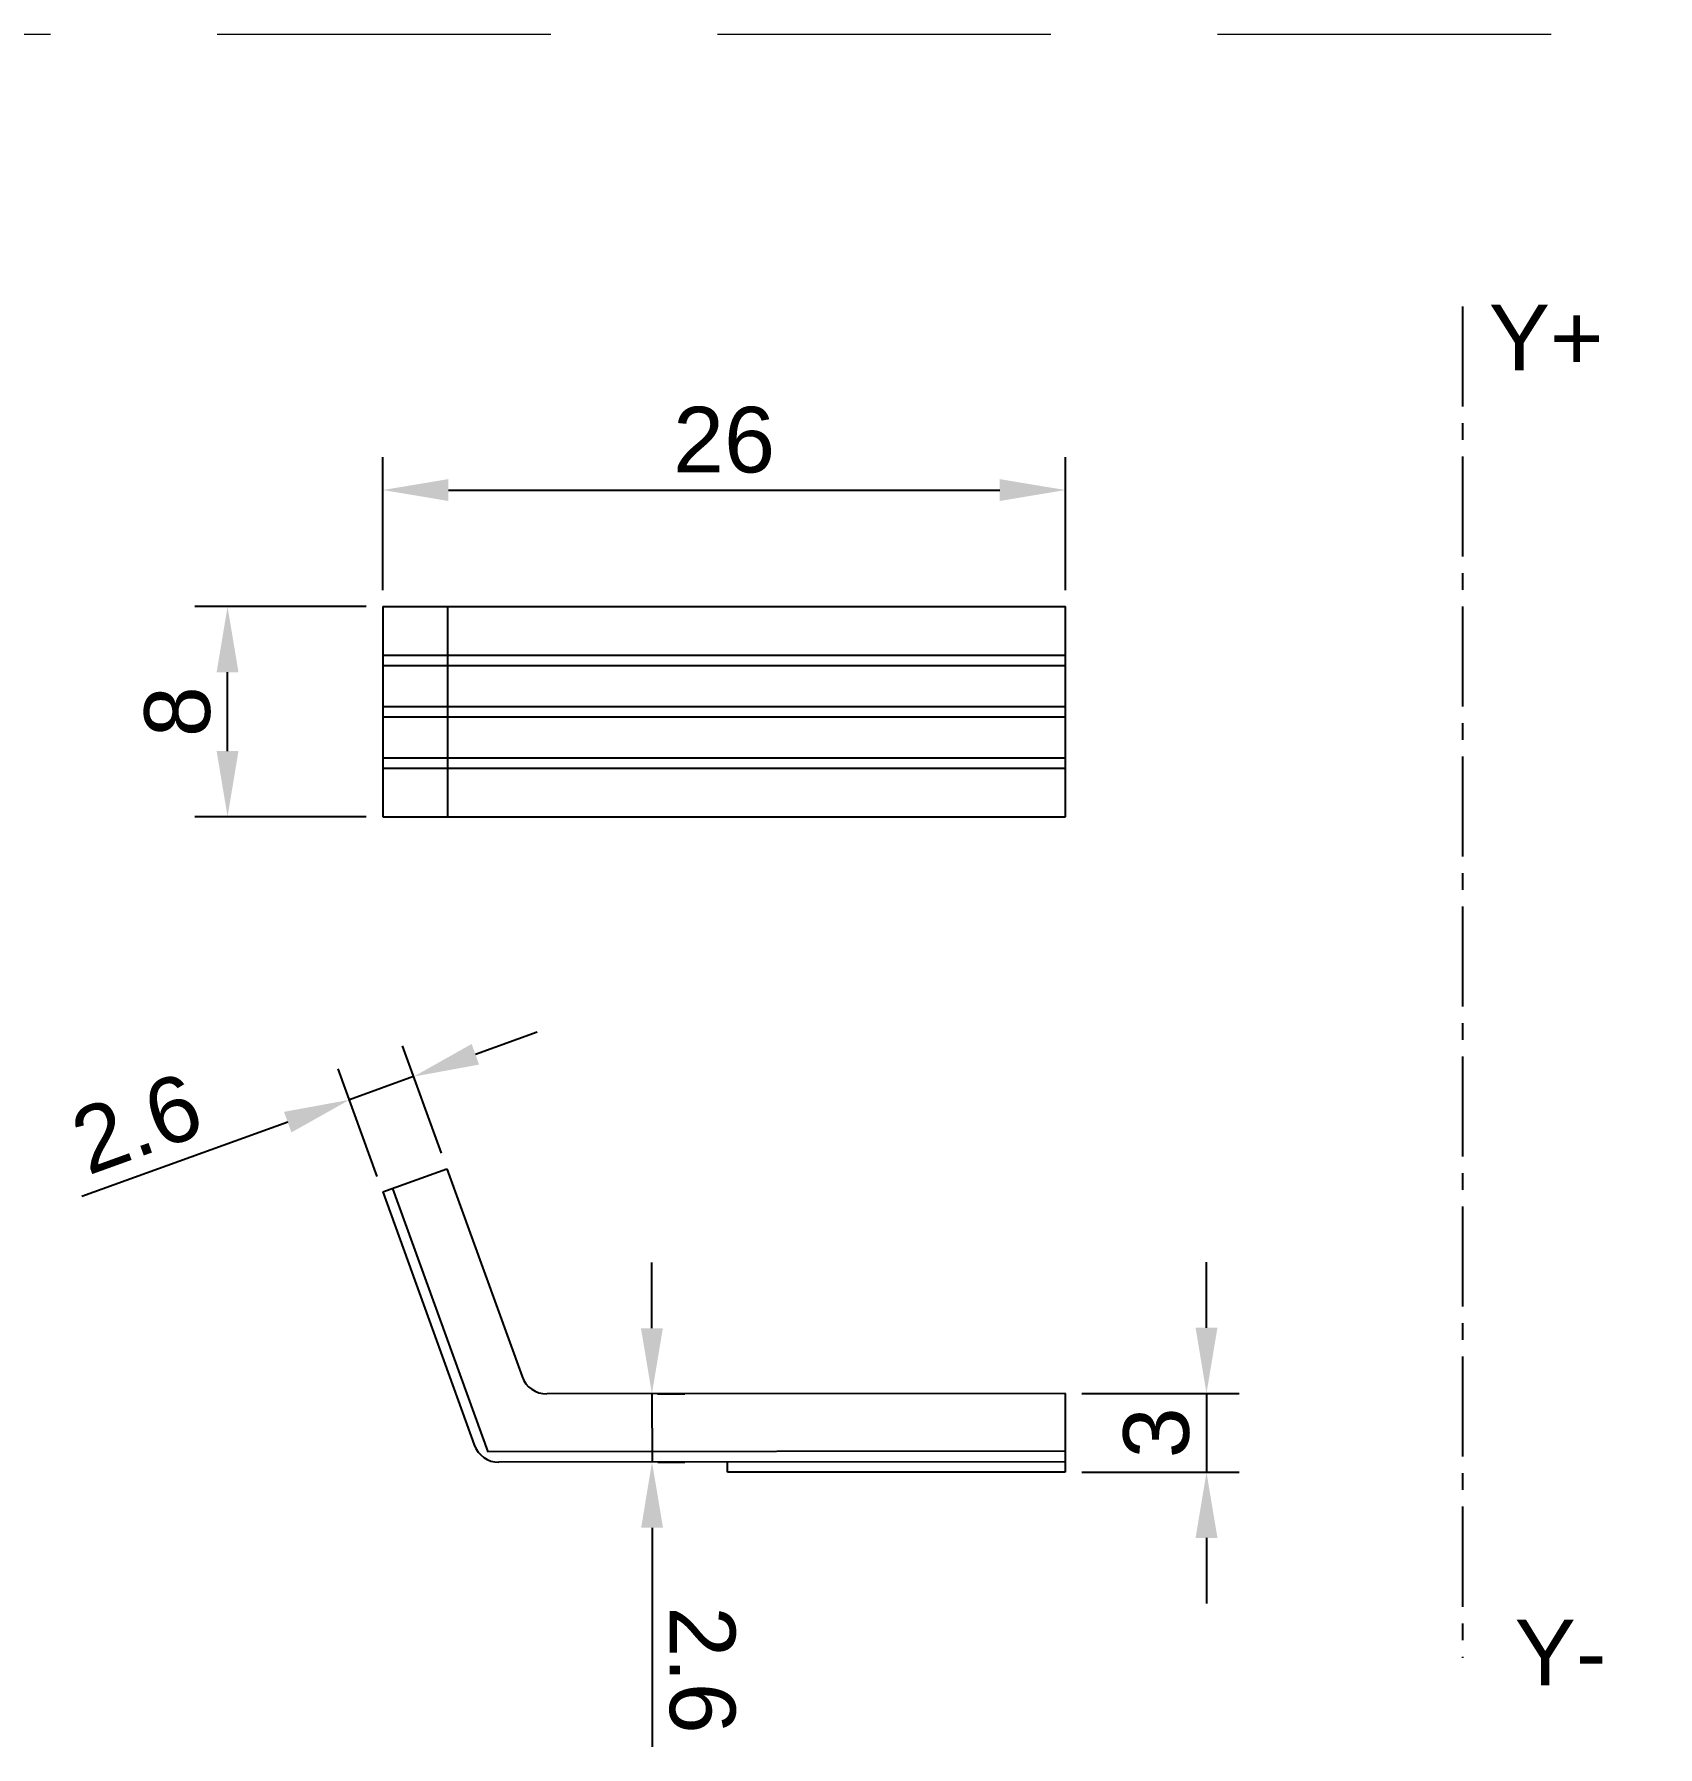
# Model space of a CAD drawing. Header units: millimetres. Extents: x 1167 to 2269, y 1197 to 1555.
# Drawn here: x 1899.8 to 1961.6, y 1397.2 to 1462.5 of the extents above; entities that cross this region are included whole.
import ezdxf
from ezdxf.enums import TextEntityAlignment as Align

# ---------------------------------------------------------------- set-up
doc = ezdxf.new("R2010")
doc.units = ezdxf.units.MM
doc.linetypes.add('CENTER2', pattern=[28.575, 19.05, -3.175, 3.175, -3.175])
doc.linetypes.add('HIDDEN', pattern=[9.525, 6.35, -3.175])
for name, color, linetype in [('Center Line', 2, 'CENTER2'), ('Dimension', 3, 'Continuous'), ('Text', 4, 'Continuous')]:
    doc.layers.add(name, color=color, linetype=linetype)
doc.styles.get("Standard").update_dxf_attribs({"font": 'arial.ttf'})
doc.styles.add('样式 1', font='romant.shx')
doc.dimstyles.new('ISO-25$0', dxfattribs={"dimtxt": 2.5, "dimasz": 2.5, "dimexe": 0.5, "dimexo": 1, "dimgap": 1, "dimtad": 0, "dimtih": 1, "dimtoh": 1, "dimdec": 1, "dimzin": 10, "dimdsep": 46, "dimlunit": 6, "dimtxsty": '样式 1', "dimcen": 0, "dimclrd": 256, "dimclre": 256, "dimclrt": 7, "dimazin": 0, "dimtfac": 1, "dimtdec": 1, "dimtofl": 0, "dimtmove": 0, "dimatfit": 0, "dimfxl": 1, "dimtolj": 1, "dimtzin": 10, "dimarcsym": 0})

# ---------------------------------------------------------------- blocks, each defined once
blk = doc.blocks.new('*D238')
at = {"layer": 'Defpoints', "color": 0, "transparency": 16777216}
for p in [(1907.149, 1440.655), (1913.06, 1440.655), (1913.06, 1432.655)]:
    blk.add_point(p, dxfattribs=at)
at = {"layer": 'Dimension', "color": 0, "lineweight": -2, "transparency": 16777216}
for p, q in [((1912.435, 1440.655), (1905.899, 1440.655)), ((1907.149, 1435.155), (1907.149, 1438.155)), ((1912.435, 1432.655), (1905.899, 1432.655))]:
    blk.add_line(p, q, dxfattribs=at)
at = {"layer": 'Dimension', "color": 0, "transparency": 16777216}
for points in [[(1906.732, 1438.155), (1907.566, 1438.155), (1907.149, 1440.655)], [(1906.732, 1435.155), (1907.566, 1435.155), (1907.149, 1432.655)]]:
    blk.add_solid(points, dxfattribs=at)
at = {"layer": 'Dimension', "color": 0, "transparency": 16777216, "insert": (1905.247, 1436.655), "char_height": 2.5, "attachment_point": 5, "rotation": 90}
blk.add_mtext('8', dxfattribs=at)
blk = doc.blocks.new('*D239')
at = {"layer": 'Defpoints', "color": 0, "transparency": 16777216}
for p in [(1939.06, 1445.097), (1913.06, 1440.655), (1939.06, 1440.655)]:
    blk.add_point(p, dxfattribs=at)
at = {"layer": 'Dimension', "color": 0, "lineweight": -2, "transparency": 16777216}
for p, q in [((1913.06, 1441.28), (1913.06, 1446.347)), ((1939.06, 1441.28), (1939.06, 1446.347)), ((1915.56, 1445.097), (1936.56, 1445.097))]:
    blk.add_line(p, q, dxfattribs=at)
at = {"layer": 'Dimension', "color": 0, "transparency": 16777216}
for points in [[(1915.56, 1445.513), (1915.56, 1444.68), (1913.06, 1445.097)], [(1936.56, 1445.513), (1936.56, 1444.68), (1939.06, 1445.097)]]:
    blk.add_solid(points, dxfattribs=at)
at = {"layer": 'Dimension', "color": 0, "transparency": 16777216, "insert": (1926.06, 1446.998), "char_height": 2.5, "attachment_point": 5}
blk.add_mtext('26', dxfattribs=at)
blk = doc.blocks.new('*D240')
at = {"layer": 'Defpoints', "color": 0, "transparency": 16777216}
for p in [(1911.792, 1421.87), (1915.506, 1419.245), (1913.06, 1418.361)]:
    blk.add_point(p, dxfattribs=at)
at = {"layer": 'Dimension', "color": 0, "lineweight": -2, "transparency": 16777216}
for p, q in [((1916.588, 1423.604), (1918.939, 1424.454)), ((1915.293, 1419.832), (1913.812, 1423.93)), ((1912.848, 1418.948), (1911.367, 1423.046)), ((1914.237, 1422.754), (1911.792, 1421.87)), ((1909.441, 1421.02), (1901.595, 1418.184))]:
    blk.add_line(p, q, dxfattribs=at)
at = {"layer": 'Dimension', "color": 0, "transparency": 16777216}
for points in [[(1916.446, 1423.996), (1916.73, 1423.212), (1914.237, 1422.754)], [(1909.299, 1421.412), (1909.582, 1420.628), (1911.792, 1421.87)]]:
    blk.add_solid(points, dxfattribs=at)
at = {"layer": 'Dimension', "color": 0, "transparency": 16777216, "insert": (1903.696, 1420.965), "char_height": 2.5, "attachment_point": 5, "rotation": 19.87488}
blk.add_mtext('2.6', dxfattribs=at)
blk = doc.blocks.new('*D241')
at = {"layer": 'Defpoints', "color": 0, "transparency": 16777216}
for p in [(1939.06, 1410.686), (1939.06, 1407.686), (1944.434, 1407.686)]:
    blk.add_point(p, dxfattribs=at)
at = {"layer": 'Dimension', "color": 0, "lineweight": -2, "transparency": 16777216}
for p, q in [((1944.434, 1413.186), (1944.434, 1415.686)), ((1939.685, 1410.686), (1945.684, 1410.686)), ((1944.434, 1410.686), (1944.434, 1407.686)), ((1939.685, 1407.686), (1945.684, 1407.686)), ((1944.434, 1405.186), (1944.434, 1402.686))]:
    blk.add_line(p, q, dxfattribs=at)
at = {"layer": 'Dimension', "color": 0, "transparency": 16777216}
for points in [[(1944.018, 1413.186), (1944.851, 1413.186), (1944.434, 1410.686)], [(1944.018, 1405.186), (1944.851, 1405.186), (1944.434, 1407.686)]]:
    blk.add_solid(points, dxfattribs=at)
at = {"layer": 'Dimension', "color": 0, "transparency": 16777216, "insert": (1942.532, 1409.186), "char_height": 2.5, "attachment_point": 5, "rotation": 90}
blk.add_mtext('3', dxfattribs=at)
blk = doc.blocks.new('*D242')
at = {"layer": 'Defpoints', "color": 0, "transparency": 16777216}
for p in [(1922.905, 1410.671), (1922.908, 1408.071), (1923.316, 1408.071)]:
    blk.add_point(p, dxfattribs=at)
at = {"layer": 'Dimension', "color": 0, "lineweight": -2, "transparency": 16777216}
for p, q in [((1923.311, 1413.171), (1923.309, 1415.671)), ((1923.313, 1410.671), (1923.316, 1408.071)), ((1923.53, 1410.671), (1924.563, 1410.672)), ((1923.533, 1408.071), (1924.566, 1408.072)), ((1923.318, 1405.571), (1923.327, 1397.229))]:
    blk.add_line(p, q, dxfattribs=at)
at = {"layer": 'Dimension', "color": 0, "transparency": 16777216}
for points in [[(1923.728, 1413.171), (1922.894, 1413.171), (1923.313, 1410.671)], [(1923.735, 1405.571), (1922.902, 1405.571), (1923.316, 1408.071)]]:
    blk.add_solid(points, dxfattribs=at)
at = {"layer": 'Dimension', "color": 0, "transparency": 16777216, "insert": (1925.225, 1400.152), "char_height": 2.5, "attachment_point": 5, "rotation": 270.05599}
blk.add_mtext('2.6', dxfattribs=at)

msp = doc.modelspace()

# ---------------------------------------------------------------- linework, layer by layer
at = {"color": 1, "linetype": 'HIDDEN', "lineweight": 9, "ltscale": 2}
msp.add_line((1868.65711, 1462.4579), (2060.46724, 1462.4579), dxfattribs=at)
for p, q in [((1913.06038, 1440.65529), (1913.06038, 1432.65529)), ((1913.06038, 1440.65529), (1939.06006, 1440.65529)), ((1915.53565, 1432.65529), (1915.53565, 1440.65529)), ((1939.06006, 1432.65529), (1939.06006, 1440.65529)), ((1939.06006, 1438.79656), (1913.04731, 1438.79656)), ((1939.06006, 1438.39656), (1913.04731, 1438.39656)), ((1939.06006, 1436.84033), (1913.06038, 1436.84033)), ((1939.06006, 1436.44033), (1913.06038, 1436.44033)), ((1939.06006, 1434.8841), (1913.04731, 1434.8841)), ((1939.06006, 1434.4841), (1913.04731, 1434.4841)), ((1913.06038, 1432.65529), (1939.06006, 1432.65529)), ((1913.06038, 1418.36071), (1915.50551, 1419.24463)), ((1915.50551, 1419.24463), (1918.36771, 1411.32706)), ((1913.06038, 1418.36071), (1916.54358, 1408.72527)), ((1913.43655, 1418.4967), (1917.06314, 1408.46463)), ((1939.06006, 1410.68633), (1919.30913, 1410.66703)), ((1939.06006, 1407.68661), (1939.06006, 1410.68633)), ((1939.06006, 1408.48612), (1917.06314, 1408.46463)), ((1939.04571, 1408.08631), (1917.485, 1408.06524)), ((1926.18762, 1407.68635), (1926.18762, 1408.07375)), ((1939.04571, 1407.68635), (1926.18762, 1407.68635))]:
    msp.add_line(p, q)
for centre in [(1919.30815, 1411.66702), (1917.48402, 1409.06524)]:
    msp.add_arc(centre, 1, 199.8748808, 270.0559918)
at = {"layer": 'Center Line', "ltscale": 0.2}
msp.add_line((1954.18493, 1452.09364), (1954.18493, 1400.61749), dxfattribs=at)

# ---------------------------------------------------------------- texts
at = {"layer": 'Text'}
for s, p in [('Y+', (1957.37041, 1450.90478)), ('Y-', (1957.91669, 1400.81605))]:
    msp.add_text(s, height=2.5, dxfattribs=at).set_placement(p, align=Align.MIDDLE_CENTER)

# ---------------------------------------------------------------- dimensions: what is measured, and where the dimension line sits
at = {"layer": 'Dimension'}
dim = msp.add_linear_dim(base=(1939.06006, 1445.09653), p1=(1913.06038, 1440.65529), p2=(1939.06006, 1440.65529), dimstyle='ISO-25$0', override={"dimexe": 1.25, "dimexo": 0.625, "dimgap": 0.625, "dimtad": 1, "dimtih": 0, "dimtoh": 0, "dimdec": 0, "dimzin": 8, "dimlunit": 2, "dimtxsty": 'Standard', "dimcen": 2.5, "dimclrd": 0, "dimclre": 0, "dimclrt": 0, "dimadec": 0, "dimtp": 0.2, "dimtm": 0.2, "dimtdec": 2, "dimtofl": 1, "dimatfit": 3, "dimtolj": 0, "dimtzin": 8}, dxfattribs=at)
dim.commit()
dim.dimension.update_dxf_attribs({"geometry": '*D239', "text_midpoint": (1926.06022, 1446.99797)})
dim = msp.add_linear_dim(base=(1907.14888, 1440.65529), p1=(1913.06038, 1432.65529), p2=(1913.06038, 1440.65529), angle=90, dimstyle='ISO-25$0', override={"dimexe": 1.25, "dimexo": 0.625, "dimgap": 0.625, "dimtad": 1, "dimtih": 0, "dimtoh": 0, "dimdec": 0, "dimzin": 8, "dimlunit": 2, "dimtxsty": 'Standard', "dimcen": 2.5, "dimclrd": 0, "dimclre": 0, "dimclrt": 0, "dimadec": 0, "dimtp": 0.2, "dimtm": 0.2, "dimtdec": 2, "dimtofl": 1, "dimatfit": 3, "dimtolj": 0, "dimtzin": 8}, dxfattribs=at)
dim.commit()
dim.dimension.update_dxf_attribs({"geometry": '*D238', "text_midpoint": (1905.24745, 1436.65529)})
for p1, p2, distance, picture, middle in [((1915.50551, 1419.24463), (1913.06038, 1418.36071), -3.73181, '*D240', (1903.69585, 1420.96547)), ((1922.90539, 1410.67054), (1922.90793, 1408.07054), 0.40811, '*D242', (1925.22521, 1400.15159)), ((1939.06006, 1410.68633), (1939.06006, 1407.68635), 5.37413, '*D241', (1942.5319, 1409.18634))]:
    dim = msp.add_aligned_dim(p1=p1, p2=p2, distance=distance, dimstyle='ISO-25$0', override={"dimexe": 1.25, "dimexo": 0.625, "dimgap": 0.625, "dimtad": 1, "dimtih": 0, "dimtoh": 0, "dimzin": 8, "dimlunit": 2, "dimtxsty": 'Standard', "dimcen": 2.5, "dimclrd": 0, "dimclre": 0, "dimclrt": 0, "dimadec": 0, "dimtp": 0.2, "dimtm": 0.2, "dimtdec": 2, "dimtofl": 1, "dimatfit": 3, "dimtolj": 0, "dimtzin": 8}, dxfattribs=at)
    dim.commit()
    dim.dimension.update_dxf_attribs({"geometry": picture, "text_midpoint": middle})

doc.saveas('drawing.dxf')
